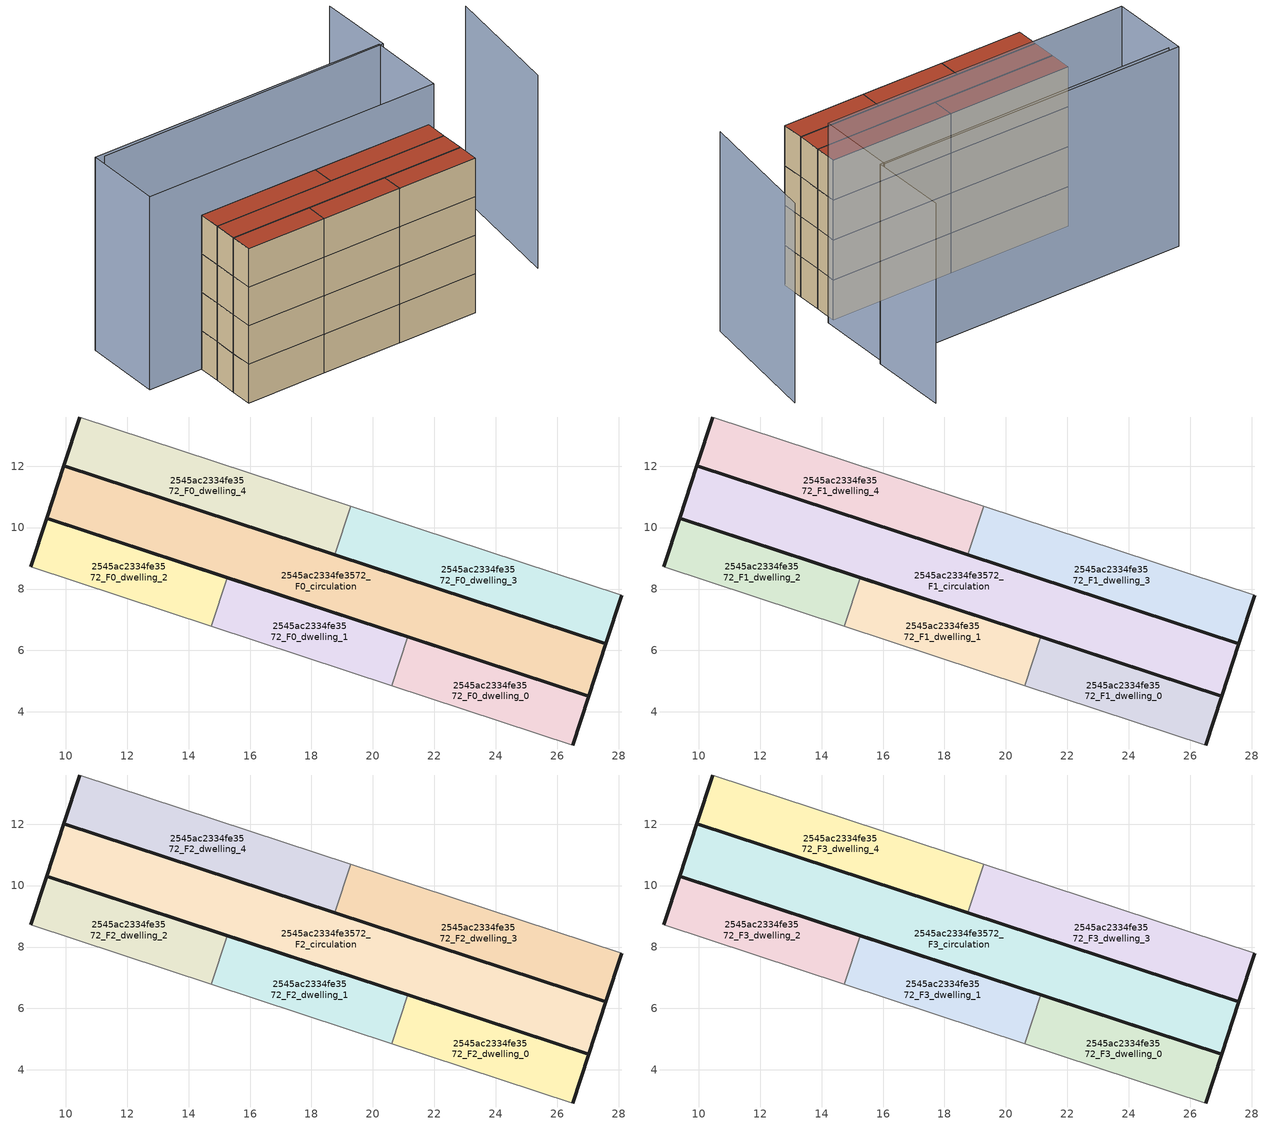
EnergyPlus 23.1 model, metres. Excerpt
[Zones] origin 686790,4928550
2545ac2334fe3572_F0_dwelling_0
 floor ground (EU_floor_Construction): 27.02,4.5 26.5,2.92 20.62,4.86 21.14,6.44 z0
 wall outside (EU_wall_Construction): 26.5,2.92 27.02,4.5 21.14,6.44 z0:3
 wall adiabatic (EU_wall_Construction): 20.62,4.86 26.5,2.92 z0:3
 wall to 2545ac2334fe3572_F0_dwelling_1 (EU_wall_Construction): 21.14,6.44 20.62,4.86 z0:3
2545ac2334fe3572_F0_dwelling_1
 floor ground (EU_floor_Construction): 21.14,6.44 20.62,4.86 14.74,6.79 15.26,8.37 z0
 wall outside (EU_wall_Construction): 21.14,6.44 15.26,8.37 z0:3
 wall adiabatic (EU_wall_Construction): 14.74,6.79 20.62,4.86 z0:3
 wall to 2545ac2334fe3572_F0_dwelling_2 (EU_wall_Construction): 15.26,8.37 14.74,6.79 z0:3
2545ac2334fe3572_F0_dwelling_2
 floor ground (EU_floor_Construction): 15.26,8.37 14.74,6.79 8.86,8.73 9.38,10.31 z0
 wall outside (EU_wall_Construction): 15.26,8.37 9.38,10.31 8.86,8.73 z0:3
 wall adiabatic (EU_wall_Construction): 8.86,8.73 14.74,6.79 z0:3
2545ac2334fe3572_F0_dwelling_3
 floor ground (EU_floor_Construction): 28.1,7.79 27.58,6.21 18.76,9.12 19.28,10.7 z0
 wall outside (EU_wall_Construction): 18.76,9.12 27.58,6.21 28.1,7.79 z0:3
 wall adiabatic (EU_wall_Construction): 28.1,7.79 19.28,10.7 z0:3
 wall to 2545ac2334fe3572_F0_dwelling_4 (EU_wall_Construction): 19.28,10.7 18.76,9.12 z0:3
2545ac2334fe3572_F0_dwelling_4
 floor ground (EU_floor_Construction): 19.28,10.7 18.76,9.12 9.94,12.02 10.46,13.6 z0
 wall outside (EU_wall_Construction): 10.46,13.6 9.94,12.02 18.76,9.12 z0:3
 wall adiabatic (EU_wall_Construction): 19.28,10.7 10.46,13.6 z0:3
2545ac2334fe3572_F0_circulation
 floor ground (EU_floor_Construction): 27.58,6.21 27.02,4.5 9.38,10.31 9.94,12.02 z0
 wall outside (EU_wall_Construction): 9.94,12.02 9.38,10.31 27.02,4.5 27.58,6.21 9.94,12.02 z0:3
2545ac2334fe3572_F1_dwelling_0
 floor to 2545ac2334fe3572_F0_dwelling_0 (EU_floor_Construction): 27.02,4.5 26.5,2.92 20.62,4.86 21.14,6.44 z3
 wall outside (EU_wall_Construction): 26.5,2.92 27.02,4.5 21.14,6.44 z3:6
 wall adiabatic (EU_wall_Construction): 20.62,4.86 26.5,2.92 z3:6
 wall to 2545ac2334fe3572_F1_dwelling_1 (EU_wall_Construction): 21.14,6.44 20.62,4.86 z3:6
2545ac2334fe3572_F1_dwelling_1
 floor to 2545ac2334fe3572_F0_dwelling_1 (EU_floor_Construction): 21.14,6.44 20.62,4.86 14.74,6.79 15.26,8.37 z3
 wall outside (EU_wall_Construction): 21.14,6.44 15.26,8.37 z3:6
 wall adiabatic (EU_wall_Construction): 14.74,6.79 20.62,4.86 z3:6
 wall to 2545ac2334fe3572_F1_dwelling_2 (EU_wall_Construction): 15.26,8.37 14.74,6.79 z3:6
2545ac2334fe3572_F1_dwelling_2
 floor to 2545ac2334fe3572_F0_dwelling_2 (EU_floor_Construction): 15.26,8.37 14.74,6.79 8.86,8.73 9.38,10.31 z3
 wall outside (EU_wall_Construction): 15.26,8.37 9.38,10.31 8.86,8.73 z3:6
 wall adiabatic (EU_wall_Construction): 8.86,8.73 14.74,6.79 z3:6
2545ac2334fe3572_F1_dwelling_3
 floor to 2545ac2334fe3572_F0_dwelling_3 (EU_floor_Construction): 28.1,7.79 27.58,6.21 18.76,9.12 19.28,10.7 z3
 wall outside (EU_wall_Construction): 18.76,9.12 27.58,6.21 28.1,7.79 z3:6
 wall adiabatic (EU_wall_Construction): 28.1,7.79 19.28,10.7 z3:6
 wall to 2545ac2334fe3572_F1_dwelling_4 (EU_wall_Construction): 19.28,10.7 18.76,9.12 z3:6
2545ac2334fe3572_F1_dwelling_4
 floor to 2545ac2334fe3572_F0_dwelling_4 (EU_floor_Construction): 19.28,10.7 18.76,9.12 9.94,12.02 10.46,13.6 z3
 wall outside (EU_wall_Construction): 10.46,13.6 9.94,12.02 18.76,9.12 z3:6
 wall adiabatic (EU_wall_Construction): 19.28,10.7 10.46,13.6 z3:6
2545ac2334fe3572_F1_circulation
 floor to 2545ac2334fe3572_F0_circulation (EU_floor_Construction): 27.58,6.21 27.02,4.5 9.38,10.31 9.94,12.02 z3
 wall outside (EU_wall_Construction): 9.94,12.02 9.38,10.31 27.02,4.5 27.58,6.21 9.94,12.02 z3:6
2545ac2334fe3572_F2_dwelling_0
 floor to 2545ac2334fe3572_F1_dwelling_0 (EU_floor_Construction): 27.02,4.5 26.5,2.92 20.62,4.86 21.14,6.44 z6
 wall outside (EU_wall_Construction): 26.5,2.92 27.02,4.5 21.14,6.44 z6:9
 wall adiabatic (EU_wall_Construction): 20.62,4.86 26.5,2.92 z6:9
 wall to 2545ac2334fe3572_F2_dwelling_1 (EU_wall_Construction): 21.14,6.44 20.62,4.86 z6:9
2545ac2334fe3572_F2_dwelling_1
 floor to 2545ac2334fe3572_F1_dwelling_1 (EU_floor_Construction): 21.14,6.44 20.62,4.86 14.74,6.79 15.26,8.37 z6
 wall outside (EU_wall_Construction): 21.14,6.44 15.26,8.37 z6:9
 wall adiabatic (EU_wall_Construction): 14.74,6.79 20.62,4.86 z6:9
 wall to 2545ac2334fe3572_F2_dwelling_2 (EU_wall_Construction): 15.26,8.37 14.74,6.79 z6:9
2545ac2334fe3572_F2_dwelling_2
 floor to 2545ac2334fe3572_F1_dwelling_2 (EU_floor_Construction): 15.26,8.37 14.74,6.79 8.86,8.73 9.38,10.31 z6
 wall outside (EU_wall_Construction): 15.26,8.37 9.38,10.31 8.86,8.73 z6:9
 wall adiabatic (EU_wall_Construction): 8.86,8.73 14.74,6.79 z6:9
2545ac2334fe3572_F2_dwelling_3
 floor to 2545ac2334fe3572_F1_dwelling_3 (EU_floor_Construction): 28.1,7.79 27.58,6.21 18.76,9.12 19.28,10.7 z6
 wall outside (EU_wall_Construction): 18.76,9.12 27.58,6.21 28.1,7.79 z6:9
 wall adiabatic (EU_wall_Construction): 28.1,7.79 19.28,10.7 z6:9
 wall to 2545ac2334fe3572_F2_dwelling_4 (EU_wall_Construction): 19.28,10.7 18.76,9.12 z6:9
2545ac2334fe3572_F2_dwelling_4
 floor to 2545ac2334fe3572_F1_dwelling_4 (EU_floor_Construction): 19.28,10.7 18.76,9.12 9.94,12.02 10.46,13.6 z6
 wall outside (EU_wall_Construction): 10.46,13.6 9.94,12.02 18.76,9.12 z6:9
 wall adiabatic (EU_wall_Construction): 19.28,10.7 10.46,13.6 z6:9
2545ac2334fe3572_F2_circulation
 floor to 2545ac2334fe3572_F1_circulation (EU_floor_Construction): 27.58,6.21 27.02,4.5 9.38,10.31 9.94,12.02 z6
 wall outside (EU_wall_Construction): 9.94,12.02 9.38,10.31 27.02,4.5 27.58,6.21 9.94,12.02 z6:9
2545ac2334fe3572_F3_dwelling_0
 floor to 2545ac2334fe3572_F2_dwelling_0 (EU_floor_Construction): 27.02,4.5 26.5,2.92 20.62,4.86 21.14,6.44 z9
 wall outside (EU_wall_Construction): 26.5,2.92 27.02,4.5 21.14,6.44 z9:12
 wall adiabatic (EU_wall_Construction): 20.62,4.86 26.5,2.92 z9:12
 wall to 2545ac2334fe3572_F3_dwelling_1 (EU_wall_Construction): 21.14,6.44 20.62,4.86 z9:12
 roof outside (EU_roof_Construction): 26.5,2.92 27.02,4.5 21.14,6.44 20.62,4.86 z12
2545ac2334fe3572_F3_dwelling_1
 floor to 2545ac2334fe3572_F2_dwelling_1 (EU_floor_Construction): 21.14,6.44 20.62,4.86 14.74,6.79 15.26,8.37 z9
 wall outside (EU_wall_Construction): 21.14,6.44 15.26,8.37 z9:12
 wall adiabatic (EU_wall_Construction): 14.74,6.79 20.62,4.86 z9:12
 wall to 2545ac2334fe3572_F3_dwelling_2 (EU_wall_Construction): 15.26,8.37 14.74,6.79 z9:12
 roof outside (EU_roof_Construction): 20.62,4.86 21.14,6.44 15.26,8.37 14.74,6.79 z12
2545ac2334fe3572_F3_dwelling_2
 floor to 2545ac2334fe3572_F2_dwelling_2 (EU_floor_Construction): 15.26,8.37 14.74,6.79 8.86,8.73 9.38,10.31 z9
 wall outside (EU_wall_Construction): 15.26,8.37 9.38,10.31 8.86,8.73 z9:12
 wall adiabatic (EU_wall_Construction): 8.86,8.73 14.74,6.79 z9:12
 roof outside (EU_roof_Construction): 14.74,6.79 15.26,8.37 9.38,10.31 8.86,8.73 z12
2545ac2334fe3572_F3_dwelling_3
 floor to 2545ac2334fe3572_F2_dwelling_3 (EU_floor_Construction): 28.1,7.79 27.58,6.21 18.76,9.12 19.28,10.7 z9
 wall outside (EU_wall_Construction): 18.76,9.12 27.58,6.21 28.1,7.79 z9:12
 wall adiabatic (EU_wall_Construction): 28.1,7.79 19.28,10.7 z9:12
 wall to 2545ac2334fe3572_F3_dwelling_4 (EU_wall_Construction): 19.28,10.7 18.76,9.12 z9:12
 roof outside (EU_roof_Construction): 27.58,6.21 28.1,7.79 19.28,10.7 18.76,9.12 z12
2545ac2334fe3572_F3_dwelling_4
 floor to 2545ac2334fe3572_F2_dwelling_4 (EU_floor_Construction): 19.28,10.7 18.76,9.12 9.94,12.02 10.46,13.6 z9
 wall outside (EU_wall_Construction): 10.46,13.6 9.94,12.02 18.76,9.12 z9:12
 wall adiabatic (EU_wall_Construction): 19.28,10.7 10.46,13.6 z9:12
 roof outside (EU_roof_Construction): 18.76,9.12 19.28,10.7 10.46,13.6 9.94,12.02 z12
2545ac2334fe3572_F3_circulation
 floor to 2545ac2334fe3572_F2_circulation (EU_floor_Construction): 27.58,6.21 27.02,4.5 9.38,10.31 9.94,12.02 z9
 wall outside (EU_wall_Construction): 9.94,12.02 9.38,10.31 27.02,4.5 27.58,6.21 9.94,12.02 z9:12
 roof outside (EU_roof_Construction): 27.02,4.5 27.58,6.21 9.94,12.02 9.38,10.31 z12
shading: 33.3,2.71 37.51,11.43 / 32.4,18.76 30.61,13.22 / 30.61,13.22 8.82,20.26 / 28.55,7.72 6.47,14.98 / 6.47,14.98 8.35,20.69 / 8.35,20.69 30.43,13.42 / 30.43,13.42 28.55,7.72 z0:15
[Building]
EU S2 Campaign: North Axis=0; Terrain=City; Solar Distribution=FullExterior
[Site:Location]
Bologna: Latitude=44.5; Longitude=11.25; Time Zone=1; Elevation=37
[SizingPeriod:WeatherFileDays]
AnnualSizingPeriod: Begin Month=1; Begin Day of Month=1; End Month=12; End Day of Month=31; Day of Week for Start Day=Monday; Use Weather File Daylight Saving Period=No; Use Weather File Rain and Snow Indicators=No
[MATERIAL]
EU_InternalMass_Material: Roughness=MediumRough; Thickness=0.1; Conductivity=1; Density=1800; Specific Heat=900; Thermal Absorptance=0.9; Solar Absorptance=0.7; Visible Absorptance=0.7
[MATERIAL:NOMASS] Roughness=MediumRough; Thermal Absorptance=0.9; Solar Absorptance=0.7; Visible Absorptance=0.7
Name | Thermal Resistance
EU_wall_NoMass | 0.781309
EU_roof_NoMass | 0.418499
EU_floor_NoMass | 0.563442
[CONSTRUCTION]
EU_wall_Construction: EU_wall_NoMass
EU_roof_Construction: EU_roof_NoMass
EU_floor_Construction: EU_floor_NoMass
EU_InternalMass_Construction: EU_InternalMass_Material
[ZONE] Type=1; Multiplier=1; Ceiling Height=autocalculate; Floor Area=autocalculate; Part of Total Floor Area=Yes
Name | Volume
2545ac2334fe3572_F0_dwelling_0; 2545ac2334fe3572_F1_dwelling_0; 2545ac2334fe3572_F2_dwelling_0; 2545ac2334fe3572_F3_dwelling_0; 2545ac2334fe3572_F0_dwelling_1; 2545ac2334fe3572_F1_dwelling_1; 2545ac2334fe3572_F2_dwelling_1; 2545ac2334fe3572_F3_dwelling_1 | 30.9236
2545ac2334fe3572_F0_dwelling_2; 2545ac2334fe3572_F1_dwelling_2; 2545ac2334fe3572_F2_dwelling_2; 2545ac2334fe3572_F3_dwelling_2 | 30.9229
2545ac2334fe3572_F0_dwelling_3; 2545ac2334fe3572_F1_dwelling_3; 2545ac2334fe3572_F2_dwelling_3; 2545ac2334fe3572_F3_dwelling_3 | 46.385
2545ac2334fe3572_F0_dwelling_4; 2545ac2334fe3572_F1_dwelling_4; 2545ac2334fe3572_F2_dwelling_4; 2545ac2334fe3572_F3_dwelling_4 | 46.3843
2545ac2334fe3572_F0_circulation; 2545ac2334fe3572_F1_circulation; 2545ac2334fe3572_F2_circulation; 2545ac2334fe3572_F3_circulation | 100.299
[INTERNALMASS] Construction=EU_InternalMass_Construction
Name | Zone or ZoneList | Surface Area
2545ac2334fe3572_F0_dwelling_0_EU_InternalMass | 2545ac2334fe3572_F0_dwelling_0 | 10.3078
2545ac2334fe3572_F0_dwelling_1_EU_InternalMass | 2545ac2334fe3572_F0_dwelling_1 | 10.3078
2545ac2334fe3572_F0_dwelling_2_EU_InternalMass | 2545ac2334fe3572_F0_dwelling_2 | 10.3078
2545ac2334fe3572_F0_dwelling_3_EU_InternalMass | 2545ac2334fe3572_F0_dwelling_3 | 15.4617
2545ac2334fe3572_F0_dwelling_4_EU_InternalMass | 2545ac2334fe3572_F0_dwelling_4 | 15.4617
2545ac2334fe3572_F1_dwelling_0_EU_InternalMass | 2545ac2334fe3572_F1_dwelling_0 | 10.3078
2545ac2334fe3572_F1_dwelling_1_EU_InternalMass | 2545ac2334fe3572_F1_dwelling_1 | 10.3078
2545ac2334fe3572_F1_dwelling_2_EU_InternalMass | 2545ac2334fe3572_F1_dwelling_2 | 10.3078
2545ac2334fe3572_F1_dwelling_3_EU_InternalMass | 2545ac2334fe3572_F1_dwelling_3 | 15.4617
2545ac2334fe3572_F1_dwelling_4_EU_InternalMass | 2545ac2334fe3572_F1_dwelling_4 | 15.4617
2545ac2334fe3572_F2_dwelling_0_EU_InternalMass | 2545ac2334fe3572_F2_dwelling_0 | 10.3078
2545ac2334fe3572_F2_dwelling_1_EU_InternalMass | 2545ac2334fe3572_F2_dwelling_1 | 10.3078
2545ac2334fe3572_F2_dwelling_2_EU_InternalMass | 2545ac2334fe3572_F2_dwelling_2 | 10.3078
2545ac2334fe3572_F2_dwelling_3_EU_InternalMass | 2545ac2334fe3572_F2_dwelling_3 | 15.4617
2545ac2334fe3572_F2_dwelling_4_EU_InternalMass | 2545ac2334fe3572_F2_dwelling_4 | 15.4617
2545ac2334fe3572_F3_dwelling_0_EU_InternalMass | 2545ac2334fe3572_F3_dwelling_0 | 10.3078
2545ac2334fe3572_F3_dwelling_1_EU_InternalMass | 2545ac2334fe3572_F3_dwelling_1 | 10.3078
2545ac2334fe3572_F3_dwelling_2_EU_InternalMass | 2545ac2334fe3572_F3_dwelling_2 | 10.3078
2545ac2334fe3572_F3_dwelling_3_EU_InternalMass | 2545ac2334fe3572_F3_dwelling_3 | 15.4617
2545ac2334fe3572_F3_dwelling_4_EU_InternalMass | 2545ac2334fe3572_F3_dwelling_4 | 15.4617
[OTHEREQUIPMENT] Fuel Type=Electricity; Design Level Calculation Method=Watts/Area; Power per Zone Floor Area=1; Fraction Latent=0; Fraction Radiant=0; Fraction Lost=0; Carbon Dioxide Generation Rate=0; EndUse Subcategory=EU_Step8_InternalGains
Name | Zone or ZoneList or Space or SpaceList | Schedule
EU_Step8_InternalGain_2545ac2334fe3572_F0_dwelling_0_f000 | 2545ac2334fe3572_F0_dwelling_0 | EU_Step8_GainSchedule_2545ac2334fe3572_F0_dwelling_0_f000
EU_Step8_InternalGain_2545ac2334fe3572_F0_dwelling_1_f000 | 2545ac2334fe3572_F0_dwelling_1 | EU_Step8_GainSchedule_2545ac2334fe3572_F0_dwelling_1_f000
EU_Step8_InternalGain_2545ac2334fe3572_F0_dwelling_2_f000 | 2545ac2334fe3572_F0_dwelling_2 | EU_Step8_GainSchedule_2545ac2334fe3572_F0_dwelling_2_f000
EU_Step8_InternalGain_2545ac2334fe3572_F0_dwelling_3_f000 | 2545ac2334fe3572_F0_dwelling_3 | EU_Step8_GainSchedule_2545ac2334fe3572_F0_dwelling_3_f000
EU_Step8_InternalGain_2545ac2334fe3572_F0_dwelling_4_f000 | 2545ac2334fe3572_F0_dwelling_4 | EU_Step8_GainSchedule_2545ac2334fe3572_F0_dwelling_4_f000
EU_Step8_InternalGain_2545ac2334fe3572_F1_dwelling_0_f000 | 2545ac2334fe3572_F1_dwelling_0 | EU_Step8_GainSchedule_2545ac2334fe3572_F1_dwelling_0_f000
EU_Step8_InternalGain_2545ac2334fe3572_F1_dwelling_1_f000 | 2545ac2334fe3572_F1_dwelling_1 | EU_Step8_GainSchedule_2545ac2334fe3572_F1_dwelling_1_f000
EU_Step8_InternalGain_2545ac2334fe3572_F1_dwelling_2_f000 | 2545ac2334fe3572_F1_dwelling_2 | EU_Step8_GainSchedule_2545ac2334fe3572_F1_dwelling_2_f000
EU_Step8_InternalGain_2545ac2334fe3572_F1_dwelling_3_f000 | 2545ac2334fe3572_F1_dwelling_3 | EU_Step8_GainSchedule_2545ac2334fe3572_F1_dwelling_3_f000
EU_Step8_InternalGain_2545ac2334fe3572_F1_dwelling_4_f000 | 2545ac2334fe3572_F1_dwelling_4 | EU_Step8_GainSchedule_2545ac2334fe3572_F1_dwelling_4_f000
EU_Step8_InternalGain_2545ac2334fe3572_F2_dwelling_0_f000 | 2545ac2334fe3572_F2_dwelling_0 | EU_Step8_GainSchedule_2545ac2334fe3572_F2_dwelling_0_f000
EU_Step8_InternalGain_2545ac2334fe3572_F2_dwelling_1_f000 | 2545ac2334fe3572_F2_dwelling_1 | EU_Step8_GainSchedule_2545ac2334fe3572_F2_dwelling_1_f000
EU_Step8_InternalGain_2545ac2334fe3572_F2_dwelling_2_f000 | 2545ac2334fe3572_F2_dwelling_2 | EU_Step8_GainSchedule_2545ac2334fe3572_F2_dwelling_2_f000
EU_Step8_InternalGain_2545ac2334fe3572_F2_dwelling_3_f000 | 2545ac2334fe3572_F2_dwelling_3 | EU_Step8_GainSchedule_2545ac2334fe3572_F2_dwelling_3_f000
EU_Step8_InternalGain_2545ac2334fe3572_F2_dwelling_4_f000 | 2545ac2334fe3572_F2_dwelling_4 | EU_Step8_GainSchedule_2545ac2334fe3572_F2_dwelling_4_f000
EU_Step8_InternalGain_2545ac2334fe3572_F3_dwelling_0_f000 | 2545ac2334fe3572_F3_dwelling_0 | EU_Step8_GainSchedule_2545ac2334fe3572_F3_dwelling_0_f000
EU_Step8_InternalGain_2545ac2334fe3572_F3_dwelling_1_f000 | 2545ac2334fe3572_F3_dwelling_1 | EU_Step8_GainSchedule_2545ac2334fe3572_F3_dwelling_1_f000
EU_Step8_InternalGain_2545ac2334fe3572_F3_dwelling_2_f000 | 2545ac2334fe3572_F3_dwelling_2 | EU_Step8_GainSchedule_2545ac2334fe3572_F3_dwelling_2_f000
EU_Step8_InternalGain_2545ac2334fe3572_F3_dwelling_3_f000 | 2545ac2334fe3572_F3_dwelling_3 | EU_Step8_GainSchedule_2545ac2334fe3572_F3_dwelling_3_f000
EU_Step8_InternalGain_2545ac2334fe3572_F3_dwelling_4_f000 | 2545ac2334fe3572_F3_dwelling_4 | EU_Step8_GainSchedule_2545ac2334fe3572_F3_dwelling_4_f000
[ZONEINFILTRATION:DESIGNFLOWRATE] Schedule=EU_AlwaysOn; Design Flow Rate Calculation Method=Flow/Area; Flow Rate per Floor Area=0.0005; Constant Term Coefficient=1; Temperature Term Coefficient=0; Velocity Term Coefficient=0; Velocity Squared Term Coefficient=0
Name | Zone or ZoneList or Space or SpaceList
EU_Circulation_Infiltration_2545ac2334fe3572_F0_circulation | 2545ac2334fe3572_F0_circulation
EU_Circulation_Infiltration_2545ac2334fe3572_F1_circulation | 2545ac2334fe3572_F1_circulation
EU_Circulation_Infiltration_2545ac2334fe3572_F2_circulation | 2545ac2334fe3572_F2_circulation
EU_Circulation_Infiltration_2545ac2334fe3572_F3_circulation | 2545ac2334fe3572_F3_circulation
[ZONEVENTILATION:DESIGNFLOWRATE] Schedule=EU_AlwaysOn; Design Flow Rate Calculation Method=AirChanges/Hour; Air Changes per Hour=0.692607; Ventilation Type=Natural; Fan Pressure Rise=0; Fan Total Efficiency=1; Constant Term Coefficient=1; Temperature Term Coefficient=0; Velocity Term Coefficient=0; Velocity Squared Term Coefficient=0; Minimum Indoor Temperature=-100; Maximum Indoor Temperature=100; Delta Temperature=-100; Minimum Outdoor Temperature=-100; Maximum Outdoor Temperature=100; Maximum Wind Speed=40
Name | Zone or ZoneList or Space or SpaceList
EU_ConstantAir_2545ac2334fe3572_F0_dwelling_0 | 2545ac2334fe3572_F0_dwelling_0
EU_ConstantAir_2545ac2334fe3572_F0_dwelling_1 | 2545ac2334fe3572_F0_dwelling_1
EU_ConstantAir_2545ac2334fe3572_F0_dwelling_2 | 2545ac2334fe3572_F0_dwelling_2
EU_ConstantAir_2545ac2334fe3572_F0_dwelling_3 | 2545ac2334fe3572_F0_dwelling_3
EU_ConstantAir_2545ac2334fe3572_F0_dwelling_4 | 2545ac2334fe3572_F0_dwelling_4
EU_ConstantAir_2545ac2334fe3572_F1_dwelling_0 | 2545ac2334fe3572_F1_dwelling_0
EU_ConstantAir_2545ac2334fe3572_F1_dwelling_1 | 2545ac2334fe3572_F1_dwelling_1
EU_ConstantAir_2545ac2334fe3572_F1_dwelling_2 | 2545ac2334fe3572_F1_dwelling_2
EU_ConstantAir_2545ac2334fe3572_F1_dwelling_3 | 2545ac2334fe3572_F1_dwelling_3
EU_ConstantAir_2545ac2334fe3572_F1_dwelling_4 | 2545ac2334fe3572_F1_dwelling_4
EU_ConstantAir_2545ac2334fe3572_F2_dwelling_0 | 2545ac2334fe3572_F2_dwelling_0
EU_ConstantAir_2545ac2334fe3572_F2_dwelling_1 | 2545ac2334fe3572_F2_dwelling_1
EU_ConstantAir_2545ac2334fe3572_F2_dwelling_2 | 2545ac2334fe3572_F2_dwelling_2
EU_ConstantAir_2545ac2334fe3572_F2_dwelling_3 | 2545ac2334fe3572_F2_dwelling_3
EU_ConstantAir_2545ac2334fe3572_F2_dwelling_4 | 2545ac2334fe3572_F2_dwelling_4
EU_ConstantAir_2545ac2334fe3572_F3_dwelling_0 | 2545ac2334fe3572_F3_dwelling_0
EU_ConstantAir_2545ac2334fe3572_F3_dwelling_1 | 2545ac2334fe3572_F3_dwelling_1
EU_ConstantAir_2545ac2334fe3572_F3_dwelling_2 | 2545ac2334fe3572_F3_dwelling_2
EU_ConstantAir_2545ac2334fe3572_F3_dwelling_3 | 2545ac2334fe3572_F3_dwelling_3
EU_ConstantAir_2545ac2334fe3572_F3_dwelling_4 | 2545ac2334fe3572_F3_dwelling_4
[HVACTEMPLATE:THERMOSTAT] Constant Heating Setpoint=20; Constant Cooling Setpoint=50
EU_HeatOnly_2545ac2334fe3572_F0_dwelling_0; EU_HeatOnly_2545ac2334fe3572_F0_dwelling_1; EU_HeatOnly_2545ac2334fe3572_F0_dwelling_2; EU_HeatOnly_2545ac2334fe3572_F0_dwelling_3; EU_HeatOnly_2545ac2334fe3572_F0_dwelling_4; EU_HeatOnly_2545ac2334fe3572_F1_dwelling_0; EU_HeatOnly_2545ac2334fe3572_F1_dwelling_1; EU_HeatOnly_2545ac2334fe3572_F1_dwelling_2; EU_HeatOnly_2545ac2334fe3572_F1_dwelling_3; EU_HeatOnly_2545ac2334fe3572_F1_dwelling_4; EU_HeatOnly_2545ac2334fe3572_F2_dwelling_0; EU_HeatOnly_2545ac2334fe3572_F2_dwelling_1; EU_HeatOnly_2545ac2334fe3572_F2_dwelling_2; EU_HeatOnly_2545ac2334fe3572_F2_dwelling_3; EU_HeatOnly_2545ac2334fe3572_F2_dwelling_4; EU_HeatOnly_2545ac2334fe3572_F3_dwelling_0; EU_HeatOnly_2545ac2334fe3572_F3_dwelling_1; EU_HeatOnly_2545ac2334fe3572_F3_dwelling_2; EU_HeatOnly_2545ac2334fe3572_F3_dwelling_3; EU_HeatOnly_2545ac2334fe3572_F3_dwelling_4
[HVACTEMPLATE:ZONE:IDEALLOADSAIRSYSTEM] System Availability Schedule=EU_AlwaysOn; Maximum Heating Supply Air Temperature=50; Minimum Cooling Supply Air Temperature=13; Maximum Heating Supply Air Humidity Ratio=0.0156; Minimum Cooling Supply Air Humidity Ratio=0.0077; Heating Limit=NoLimit; Cooling Limit=NoLimit; Heating Availability Schedule=EU_AlwaysOn; Cooling Availability Schedule=EU_CoolingOff; Dehumidification Control Type=ConstantSensibleHeatRatio; Cooling Sensible Heat Ratio=0.7; Dehumidification Setpoint=60; Humidification Control Type=None; Humidification Setpoint=30; Outdoor Air Method=None; Outdoor Air Flow Rate per Person=0.00944; Outdoor Air Flow Rate per Zone Floor Area=0; Outdoor Air Flow Rate per Zone=0; Demand Controlled Ventilation Type=None; Outdoor Air Economizer Type=NoEconomizer; Heat Recovery Type=None; Sensible Heat Recovery Effectiveness=0.7; Latent Heat Recovery Effectiveness=0.65
Name | Template Thermostat
2545ac2334fe3572_F0_dwelling_0 | EU_HeatOnly_2545ac2334fe3572_F0_dwelling_0
2545ac2334fe3572_F0_dwelling_1 | EU_HeatOnly_2545ac2334fe3572_F0_dwelling_1
2545ac2334fe3572_F0_dwelling_2 | EU_HeatOnly_2545ac2334fe3572_F0_dwelling_2
2545ac2334fe3572_F0_dwelling_3 | EU_HeatOnly_2545ac2334fe3572_F0_dwelling_3
2545ac2334fe3572_F0_dwelling_4 | EU_HeatOnly_2545ac2334fe3572_F0_dwelling_4
2545ac2334fe3572_F1_dwelling_0 | EU_HeatOnly_2545ac2334fe3572_F1_dwelling_0
2545ac2334fe3572_F1_dwelling_1 | EU_HeatOnly_2545ac2334fe3572_F1_dwelling_1
2545ac2334fe3572_F1_dwelling_2 | EU_HeatOnly_2545ac2334fe3572_F1_dwelling_2
2545ac2334fe3572_F1_dwelling_3 | EU_HeatOnly_2545ac2334fe3572_F1_dwelling_3
2545ac2334fe3572_F1_dwelling_4 | EU_HeatOnly_2545ac2334fe3572_F1_dwelling_4
2545ac2334fe3572_F2_dwelling_0 | EU_HeatOnly_2545ac2334fe3572_F2_dwelling_0
2545ac2334fe3572_F2_dwelling_1 | EU_HeatOnly_2545ac2334fe3572_F2_dwelling_1
2545ac2334fe3572_F2_dwelling_2 | EU_HeatOnly_2545ac2334fe3572_F2_dwelling_2
2545ac2334fe3572_F2_dwelling_3 | EU_HeatOnly_2545ac2334fe3572_F2_dwelling_3
2545ac2334fe3572_F2_dwelling_4 | EU_HeatOnly_2545ac2334fe3572_F2_dwelling_4
2545ac2334fe3572_F3_dwelling_0 | EU_HeatOnly_2545ac2334fe3572_F3_dwelling_0
2545ac2334fe3572_F3_dwelling_1 | EU_HeatOnly_2545ac2334fe3572_F3_dwelling_1
2545ac2334fe3572_F3_dwelling_2 | EU_HeatOnly_2545ac2334fe3572_F3_dwelling_2
2545ac2334fe3572_F3_dwelling_3 | EU_HeatOnly_2545ac2334fe3572_F3_dwelling_3
2545ac2334fe3572_F3_dwelling_4 | EU_HeatOnly_2545ac2334fe3572_F3_dwelling_4
[SIZING:ZONE] Zone Cooling Design Supply Air Temperature Input Method=SupplyAirTemperature; Zone Cooling Design Supply Air Temperature=13; Zone Heating Design Supply Air Temperature Input Method=SupplyAirTemperature; Zone Heating Design Supply Air Temperature=50; Zone Cooling Design Supply Air Humidity Ratio=0.008; Zone Heating Design Supply Air Humidity Ratio=0.008; Cooling Design Air Flow Method=DesignDay; Cooling Design Air Flow Rate=0; Cooling Minimum Air Flow per Zone Floor Area=0.000762; Cooling Minimum Air Flow=0; Cooling Minimum Air Flow Fraction=0.2; Heating Design Air Flow Method=DesignDay; Heating Design Air Flow Rate=0; Heating Maximum Air Flow per Zone Floor Area=0.002032; Heating Maximum Air Flow=0.141576; Heating Maximum Air Flow Fraction=0.3; Account for Dedicated Outdoor Air System=No; Dedicated Outdoor Air System Control Strategy=NeutralSupplyAir; Dedicated Outdoor Air Low Setpoint Temperature for Design=autosize; Dedicated Outdoor Air High Setpoint Temperature for Design=autosize; Zone Load Sizing Method=Sensible Load Only No Latent Load; Zone Latent Cooling Design Supply Air Humidity Ratio Input Method=HumidityRatioDifference; Zone Cooling Design Supply Air Humidity Ratio Difference=0.005; Zone Latent Heating Design Supply Air Humidity Ratio Input Method=HumidityRatioDifference; Zone Humidification Design Supply Air Humidity Ratio Difference=0.005
2545ac2334fe3572_F0_dwelling_0; 2545ac2334fe3572_F0_dwelling_1; 2545ac2334fe3572_F0_dwelling_2; 2545ac2334fe3572_F0_dwelling_3; 2545ac2334fe3572_F0_dwelling_4; 2545ac2334fe3572_F1_dwelling_0; 2545ac2334fe3572_F1_dwelling_1; 2545ac2334fe3572_F1_dwelling_2; 2545ac2334fe3572_F1_dwelling_3; 2545ac2334fe3572_F1_dwelling_4; 2545ac2334fe3572_F2_dwelling_0; 2545ac2334fe3572_F2_dwelling_1; 2545ac2334fe3572_F2_dwelling_2; 2545ac2334fe3572_F2_dwelling_3; 2545ac2334fe3572_F2_dwelling_4; 2545ac2334fe3572_F3_dwelling_0; 2545ac2334fe3572_F3_dwelling_1; 2545ac2334fe3572_F3_dwelling_2; 2545ac2334fe3572_F3_dwelling_3; 2545ac2334fe3572_F3_dwelling_4
[SCHEDULE:CONSTANT]
Name | Hourly Value
EU_AlwaysOn | 1
EU_CoolingOff | 0
[SCHEDULE:FILE] Column Number=1; Rows to Skip at Top=0; Number of Hours of Data=8760; Column Separator=Comma; Interpolate to Timestep=No; Minutes per Item=60; Adjust Schedule for Daylight Savings=Yes
Name | File
EU_Step8_GainSchedule_2545ac2334fe3572_F0_dwelling_0_f000 | ../../schedules/2545ac2334fe3572/2545ac2334fe3572_F0_dwelling_0_f000_gain.csv
EU_Step8_GainSchedule_2545ac2334fe3572_F0_dwelling_1_f000 | ../../schedules/2545ac2334fe3572/2545ac2334fe3572_F0_dwelling_1_f000_gain.csv
EU_Step8_GainSchedule_2545ac2334fe3572_F0_dwelling_2_f000 | ../../schedules/2545ac2334fe3572/2545ac2334fe3572_F0_dwelling_2_f000_gain.csv
EU_Step8_GainSchedule_2545ac2334fe3572_F0_dwelling_3_f000 | ../../schedules/2545ac2334fe3572/2545ac2334fe3572_F0_dwelling_3_f000_gain.csv
EU_Step8_GainSchedule_2545ac2334fe3572_F0_dwelling_4_f000 | ../../schedules/2545ac2334fe3572/2545ac2334fe3572_F0_dwelling_4_f000_gain.csv
EU_Step8_GainSchedule_2545ac2334fe3572_F1_dwelling_0_f000 | ../../schedules/2545ac2334fe3572/2545ac2334fe3572_F1_dwelling_0_f000_gain.csv
EU_Step8_GainSchedule_2545ac2334fe3572_F1_dwelling_1_f000 | ../../schedules/2545ac2334fe3572/2545ac2334fe3572_F1_dwelling_1_f000_gain.csv
EU_Step8_GainSchedule_2545ac2334fe3572_F1_dwelling_2_f000 | ../../schedules/2545ac2334fe3572/2545ac2334fe3572_F1_dwelling_2_f000_gain.csv
EU_Step8_GainSchedule_2545ac2334fe3572_F1_dwelling_3_f000 | ../../schedules/2545ac2334fe3572/2545ac2334fe3572_F1_dwelling_3_f000_gain.csv
EU_Step8_GainSchedule_2545ac2334fe3572_F1_dwelling_4_f000 | ../../schedules/2545ac2334fe3572/2545ac2334fe3572_F1_dwelling_4_f000_gain.csv
EU_Step8_GainSchedule_2545ac2334fe3572_F2_dwelling_0_f000 | ../../schedules/2545ac2334fe3572/2545ac2334fe3572_F2_dwelling_0_f000_gain.csv
EU_Step8_GainSchedule_2545ac2334fe3572_F2_dwelling_1_f000 | ../../schedules/2545ac2334fe3572/2545ac2334fe3572_F2_dwelling_1_f000_gain.csv
EU_Step8_GainSchedule_2545ac2334fe3572_F2_dwelling_2_f000 | ../../schedules/2545ac2334fe3572/2545ac2334fe3572_F2_dwelling_2_f000_gain.csv
EU_Step8_GainSchedule_2545ac2334fe3572_F2_dwelling_3_f000 | ../../schedules/2545ac2334fe3572/2545ac2334fe3572_F2_dwelling_3_f000_gain.csv
EU_Step8_GainSchedule_2545ac2334fe3572_F2_dwelling_4_f000 | ../../schedules/2545ac2334fe3572/2545ac2334fe3572_F2_dwelling_4_f000_gain.csv
EU_Step8_GainSchedule_2545ac2334fe3572_F3_dwelling_0_f000 | ../../schedules/2545ac2334fe3572/2545ac2334fe3572_F3_dwelling_0_f000_gain.csv
EU_Step8_GainSchedule_2545ac2334fe3572_F3_dwelling_1_f000 | ../../schedules/2545ac2334fe3572/2545ac2334fe3572_F3_dwelling_1_f000_gain.csv
EU_Step8_GainSchedule_2545ac2334fe3572_F3_dwelling_2_f000 | ../../schedules/2545ac2334fe3572/2545ac2334fe3572_F3_dwelling_2_f000_gain.csv
EU_Step8_GainSchedule_2545ac2334fe3572_F3_dwelling_3_f000 | ../../schedules/2545ac2334fe3572/2545ac2334fe3572_F3_dwelling_3_f000_gain.csv
EU_Step8_GainSchedule_2545ac2334fe3572_F3_dwelling_4_f000 | ../../schedules/2545ac2334fe3572/2545ac2334fe3572_F3_dwelling_4_f000_gain.csv
